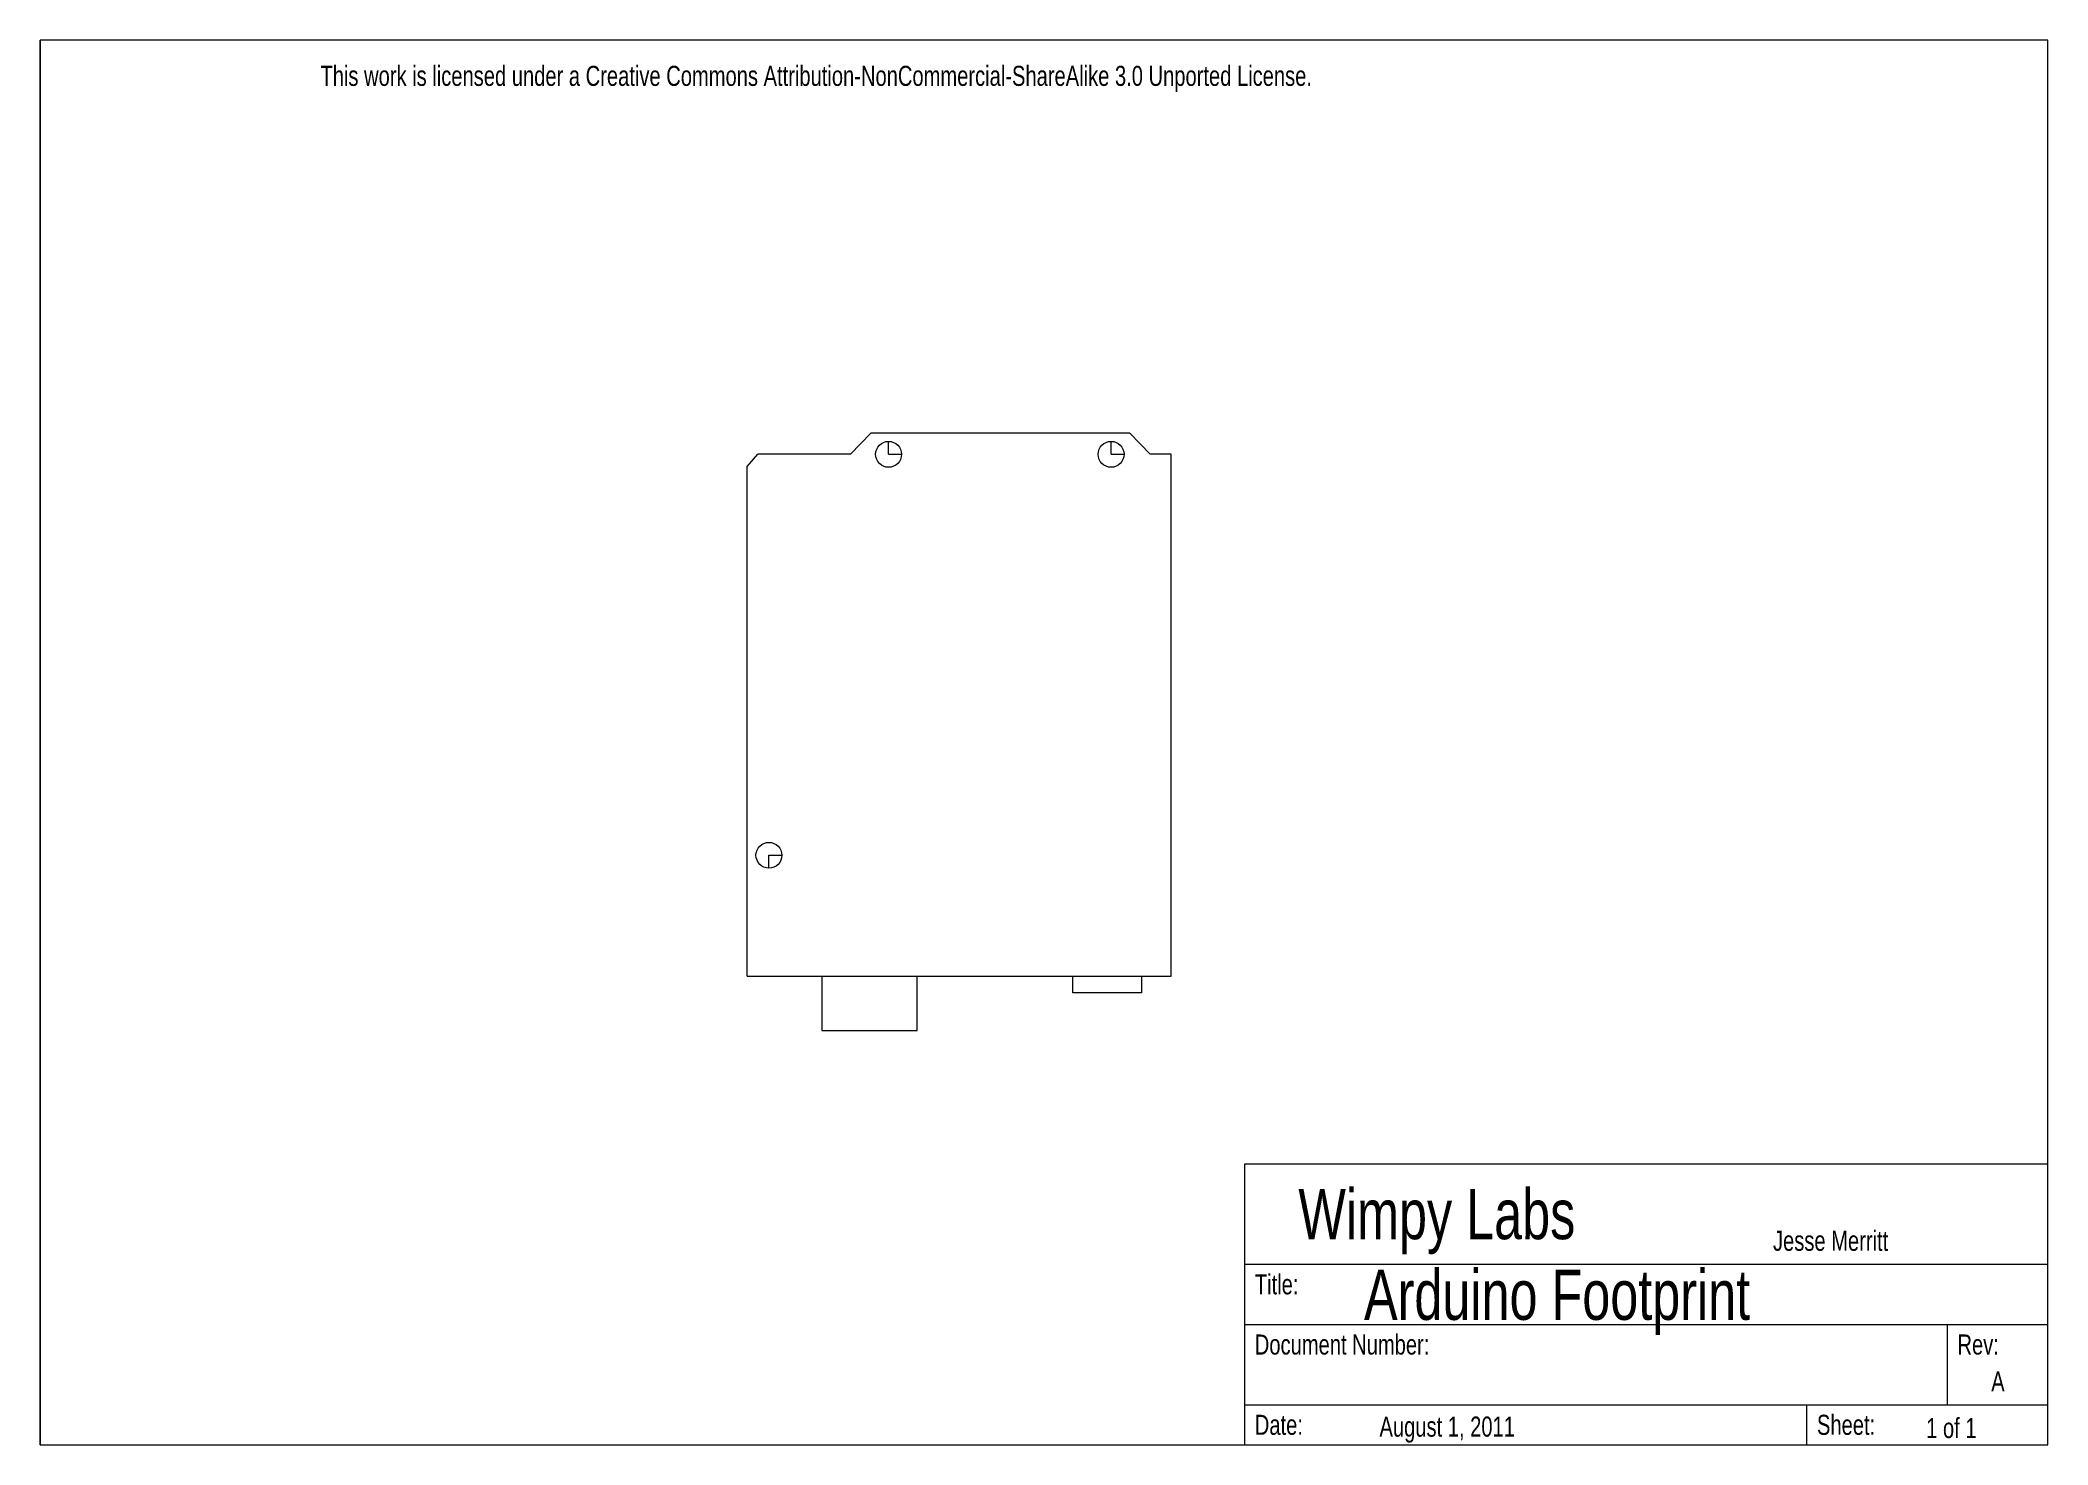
# Model space of a CAD drawing. Header units: inches. Extents: x 0 to 10, y 0 to 7.
import ezdxf

# ---------------------------------------------------------------- set-up
doc = ezdxf.new("R2010")
doc.units = ezdxf.units.IN
doc.layers.get('0').update_dxf_attribs({"linetype": 'CONTINUOUS', "lineweight": 0})
doc.styles.get("Standard").update_dxf_attribs({"font": 'txt', "width": 0.75})

msp = doc.modelspace()

# ---------------------------------------------------------------- linework, layer by layer
for p, q in [((0, 0), (0, 7)), ((10, 7), (0, 7)), ((0, 7), (0, 0)), ((10, 0), (10, 7)), ((4.036, 4.937), (4.138, 5.041)), ((5.427, 5.041), (4.138, 5.041)), ((4.226, 4.936), (4.226, 5.001)), ((5.334, 4.936), (5.334, 5.001)), ((5.427, 5.041), (5.528, 4.936)), ((3.522, 4.876), (3.574, 4.937)), ((4.036, 4.937), (3.574, 4.937)), ((4.226, 4.936), (4.291, 4.936)), ((5.334, 4.936), (5.396, 4.936)), ((5.634, 4.936), (5.528, 4.936)), ((5.634, 2.336), (5.634, 4.936)), ((3.522, 2.336), (3.522, 4.876)), ((3.63, 2.873), (3.63, 2.938)), ((3.63, 2.938), (3.694, 2.938)), ((3.522, 2.336), (5.634, 2.336)), ((3.524, 2.336), (5.634, 2.336)), ((3.894, 2.336), (3.894, 2.065)), ((4.368, 2.065), (4.368, 2.336)), ((5.143, 2.253), (5.143, 2.336)), ((5.485, 2.336), (5.485, 2.253)), ((5.485, 2.253), (5.143, 2.253)), ((3.894, 2.065), (4.368, 2.065)), ((6, 0), (6, 1.4)), ((6, 1.4), (10, 1.4)), ((6, 0.9), (10, 0.9)), ((6, 0.6), (10, 0.6)), ((9.5, 0.2), (9.5, 0.6)), ((6, 0.2), (10, 0.2)), ((8.8, 0), (8.8, 0.2)), ((0, 0), (10, 0))]:
    msp.add_line(p, q)
for centre in [(4.226, 4.936), (5.334, 4.936), (3.63, 2.938)]:
    msp.add_circle(centre, 0.0645)

# ---------------------------------------------------------------- texts
at = {"width": 100, "attachment_point": 1}
for s, insert, char_height in [('This\\~work\\~is\\~licensed\\~under\\~a\\~Creative\\~Commons\\~Attribution-NonCommercial-ShareAlike\\~3.0\\~Unported\\~License.', (1.396, 6.872), 0.1), ('Wimpy\\~Labs', (6.267, 1.275), 0.25), ('Jesse\\~Merritt', (8.631, 1.067), 0.1), ('Title:', (6.05, 0.85), 0.1), ('Arduino\\~Footprint', (6.594, 0.873), 0.25), ('Document\\~Number:', (6.05, 0.55), 0.1), ('Rev:', (9.55, 0.55), 0.1), ('A', (9.718, 0.366), 0.1), ('Date:\\P', (6.05, 0.15), 0.1), ('August\\~1,\\~2011\\P', (6.671, 0.141), 0.1), ('Sheet:', (8.85, 0.15), 0.1), ('1\\~of\\~1', (9.394, 0.134), 0.1)]:
    msp.add_mtext(s, dxfattribs=dict(at, insert=insert, char_height=char_height))

doc.saveas('drawing.dxf')
